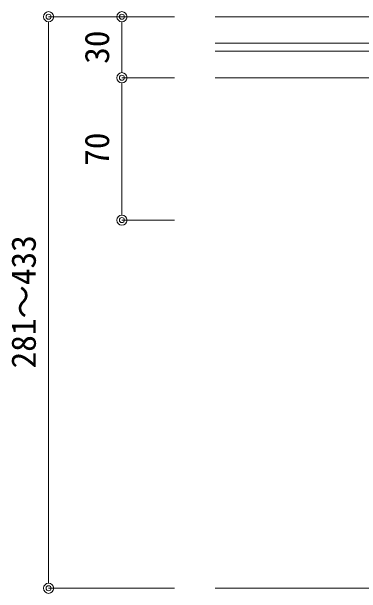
# Model space of a CAD drawing. Units: millimetres on the paper. Extents: x -401 to 401, y -279 to 279.
# Drawn here: x -323 to -288.6, y -74.6 to -17.4 of the extents above; entities that cross this region are included whole.
import ezdxf
from ezdxf.enums import TextEntityAlignment as Align

# ---------------------------------------------------------------- set-up
doc = ezdxf.new("R2010")
doc.units = ezdxf.units.MM
for name, color, linetype, lineweight in [('0-5_A-E01-仕上太線', 4, 'Continuous', 9), ('0-8_0-A11-寸法_詳細', 5, 'Continuous', 9), ('0-9_0', 7, 'Continuous', 9)]:
    doc.layers.add(name, color=color, linetype=linetype, lineweight=lineweight)
doc.styles.add('ＭＳ ゴシック', font='')
doc.styles.get('ＭＳ ゴシック').set_extended_font_data('MS Gothic')

# ---------------------------------------------------------------- blocks, each defined once
blk = doc.blocks.new('_Dot')
at = {"layer": '0-9_0'}
blk.add_line((-0.5, 0), (-1, 0), dxfattribs=at)
for radius in [0.5, 0.25]:
    blk.add_circle((0, 0), radius, dxfattribs=at)

msp = doc.modelspace()

# ---------------------------------------------------------------- linework, layer by layer
at = {"layer": '0-5_A-E01-仕上太線'}
for p, q in [((7.126, -17.862), (-303.016, -17.862)), ((7.126, -20.462), (-303.016, -20.462)), ((7.126, -21.262), (-303.016, -21.262)), ((7.126, -23.862), (-303.016, -23.862)), ((7.126, -74.062), (-303.016, -74.062))]:
    msp.add_line(p, q, dxfattribs=at)
at = {"layer": '0-8_0-A11-寸法_詳細'}
for p, q in [((-307.016, -17.862), (-319.392, -17.862)), ((-307.016, -17.862), (-312.178, -17.862)), ((-319.392, -18.862), (-319.392, -73.062)), ((-312.178, -18.862), (-312.178, -22.862)), ((-307.016, -23.862), (-312.178, -23.862)), ((-307.016, -23.862), (-312.178, -23.862)), ((-312.178, -24.862), (-312.178, -36.862)), ((-307.016, -37.862), (-312.178, -37.862)), ((-307.016, -74.062), (-319.392, -74.062))]:
    msp.add_line(p, q, dxfattribs=at)

# ---------------------------------------------------------------- block references
for p, rotation in [((-319.392, -17.862), 90), ((-312.178, -17.862), 90), ((-312.178, -23.862), 270), ((-312.178, -23.862), 90), ((-312.178, -37.862), 270), ((-319.392, -74.062), 270)]:
    msp.add_blockref('_Dot', p, dxfattribs=dict(at, rotation=rotation))

# ---------------------------------------------------------------- texts
at = {"layer": '0-8_0-A11-寸法_詳細', "style": 'ＭＳ ゴシック'}
for s, p in [('30', (-312.716, -22.493)), ('70', (-312.716, -32.524)), ('281～433', (-319.93, -52.444))]:
    msp.add_text(s, height=2.405, rotation=90, dxfattribs=at).set_placement(p, align=Align.BOTTOM_LEFT)

doc.saveas('drawing.dxf')
